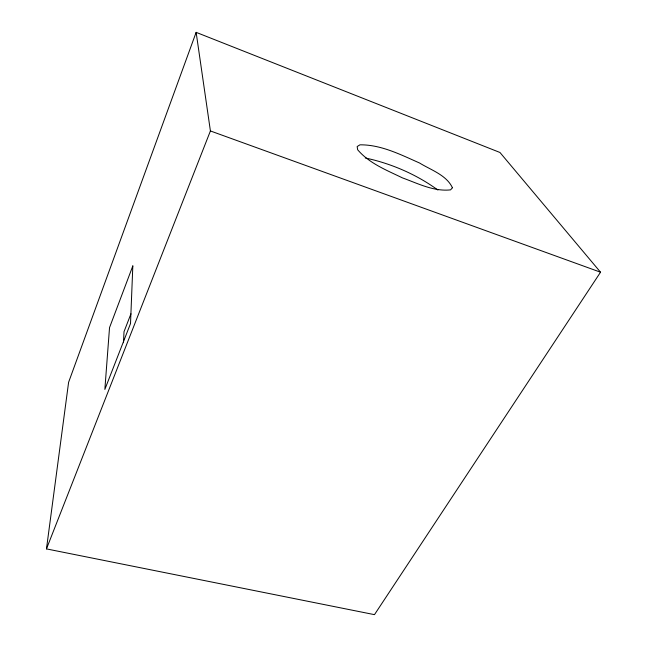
<?xml version="1.0" encoding="UTF-8"?>
<svg xmlns="http://www.w3.org/2000/svg" width="647" height="647" viewBox="0 0 647 647"><rect width="100%" height="100%" fill="white"/><g stroke="black" fill="none" stroke-linecap="round" stroke-linejoin="round"><path stroke-width="0.97" d="M123.464 342.692L124.014 331.709L130.953 313.811M46.463 548.899L68.606 382.288L196.138 32.35L499.961 152.482L600.537 272.209L374.476 614.65L46.463 548.899L210.412 130.953L196.138 32.35M365.28 157.973C391.241 163.505 416.409 174.415 437.906 190.032M210.412 130.953L600.537 272.209M132.829 265.917L130.516 323.565L104.854 389.421L109.529 327.633L132.829 265.917M452.431 187.735L450.595 189.87C433.838 191.73 417.841 183.449 402.466 177.893C386.712 170.226 369.235 163.416 357.645 149.74L357.16 146.545L359.958 144.831C381.051 144.588 400.711 154.698 419.596 163.02C430.942 170.04 446.406 174.981 452.431 187.735"/></g></svg>
